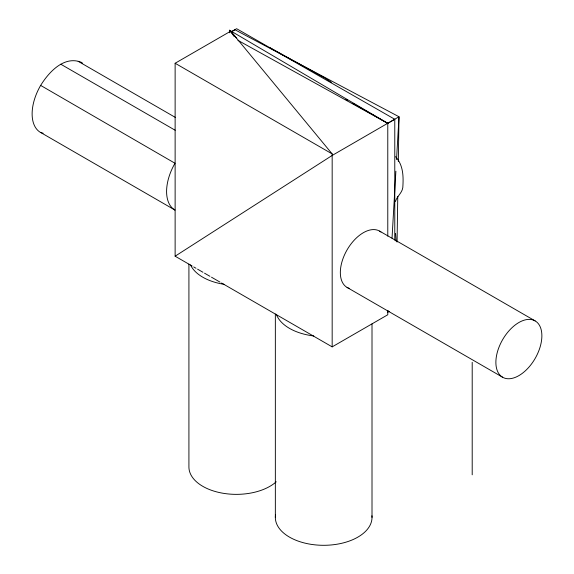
<?xml version="1.0" encoding="UTF-8"?>
<svg xmlns="http://www.w3.org/2000/svg" width="574" height="574" viewBox="0 0 574 574"><rect width="100%" height="100%" fill="white"/><g stroke="black" fill="none" stroke-linecap="round" stroke-linejoin="round"><path stroke-width="0.86" d="M397.065 242.077L397.768 196.423M398.313 161.509L399.002 116.752L234.945 29.748L231.143 31.907M387.881 310.455L387.78 312.234L389.179 311.424M392.035 238.145L395.881 171.203M396.541 159.594L399.002 116.752L332.167 155.454L175.127 256.198L192.147 266.027M395.436 201.474C396.885 196.373 402.037 193.094 402.797 187.641C403.536 176.656 403.436 165.298 395.565 156.673M82.534 63.176A40.553 23.412 -60 0 0 81.078 62.207C63.922 55.52 48.639 72.374 40.524 85.619A40.553 23.412 -60 0 0 40.524 132.443L43.15 133.254M231.021 31.957L236.624 28.7L394.776 119.277L394.776 240.126M237.909 40.331L387.78 123.345L394.776 119.277M175.127 256.198L175.127 63.255L230.741 31.147L332.167 153.918L332.167 346.868L387.78 314.76L387.78 310.448M269.938 47.664L325.458 78.387L331.37 82.319M345.914 99.374L347.464 100.263M352.895 103.37L354.445 104.26M355.995 105.142L387.78 123.345L387.78 236.144M175.127 63.255L332.167 153.918M379.593 231.1L535.14 320.909A32.524 18.777 -60 0 1 524.83 371.285A32.524 18.777 -60 0 1 496.661 355.026A32.524 18.777 -60 0 1 535.14 320.909M78.164 61.303L175.536 117.519M60.801 64.216L175.178 130.248M40.661 85.418L174.991 163.253A40.553 23.412 -60 0 0 174.991 210.084L40.661 132.486M347.069 287.431L502.616 377.233M193.696 266.917L196.014 268.259M197.564 269.156L202.974 272.277M204.523 273.174L209.941 276.302M211.49 277.192L220 282.107M221.542 282.996L332.167 346.868M229.622 32.775L229.622 30.25L387.78 123.345M234.278 36.628L229.622 30.25L230.741 31.147M229.622 30.25L236.344 37.934M395.579 233.396L396.125 241.152M472.201 362.33L472.201 474.82M372.009 323.88L372.009 517.396M275.348 314.021L275.348 517.396M188.918 264.112L188.918 466.978A47.427 27.38 0 0 0 222.992 493.253A47.427 27.38 0 0 0 276.252 481.773M371.93 515.782A48.331 27.904 0 0 1 322.968 545.3A48.331 27.904 0 0 1 275.527 514.971M313.791 335.962A48.331 27.904 0 0 1 276.345 314.301M349.329 288.413A32.524 18.777 -60 0 1 346.718 250.501A32.524 18.777 -60 0 1 380.942 232.025M224.068 284.309A47.427 27.38 0 0 1 190.532 264.944"/></g></svg>
